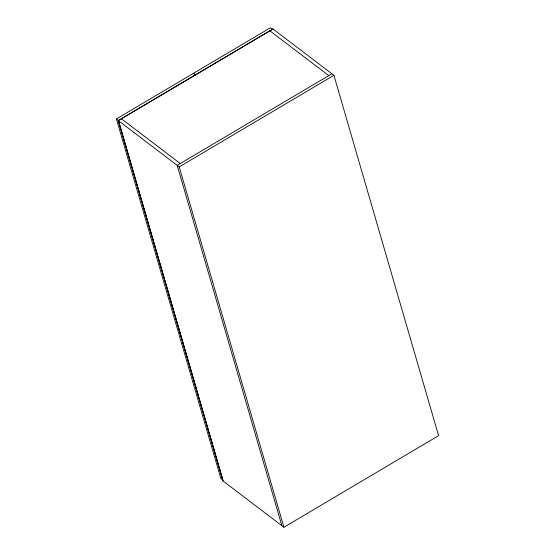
<?xml version="1.0" encoding="UTF-8"?>
<svg xmlns="http://www.w3.org/2000/svg" width="555" height="555" viewBox="0 0 555 555"><rect width="100%" height="100%" fill="white"/><g stroke="black" fill="none" stroke-linecap="round" stroke-linejoin="round"><path stroke-width="0.83" d="M118.687 121.33L222.937 480.179L220.904 478.632L116.411 118.95L193.23 73.454L195.263 74.994M118.229 120.539L272.907 28.936L333.902 75.307L438.589 435.647L283.91 527.25L222.916 480.88L118.229 120.539L179.223 166.909L283.91 527.25M273.018 29.02L118.34 120.629L223.027 480.963M331.869 73.759L177.191 165.369L281.878 525.703M179.223 166.909L333.902 75.307M272.436 29.297L270.403 27.75L193.577 73.246L195.61 74.793M269.813 30.768L328.775 75.591M121.323 118.708L180.285 163.538M116.411 118.95L118.444 120.497"/></g></svg>
